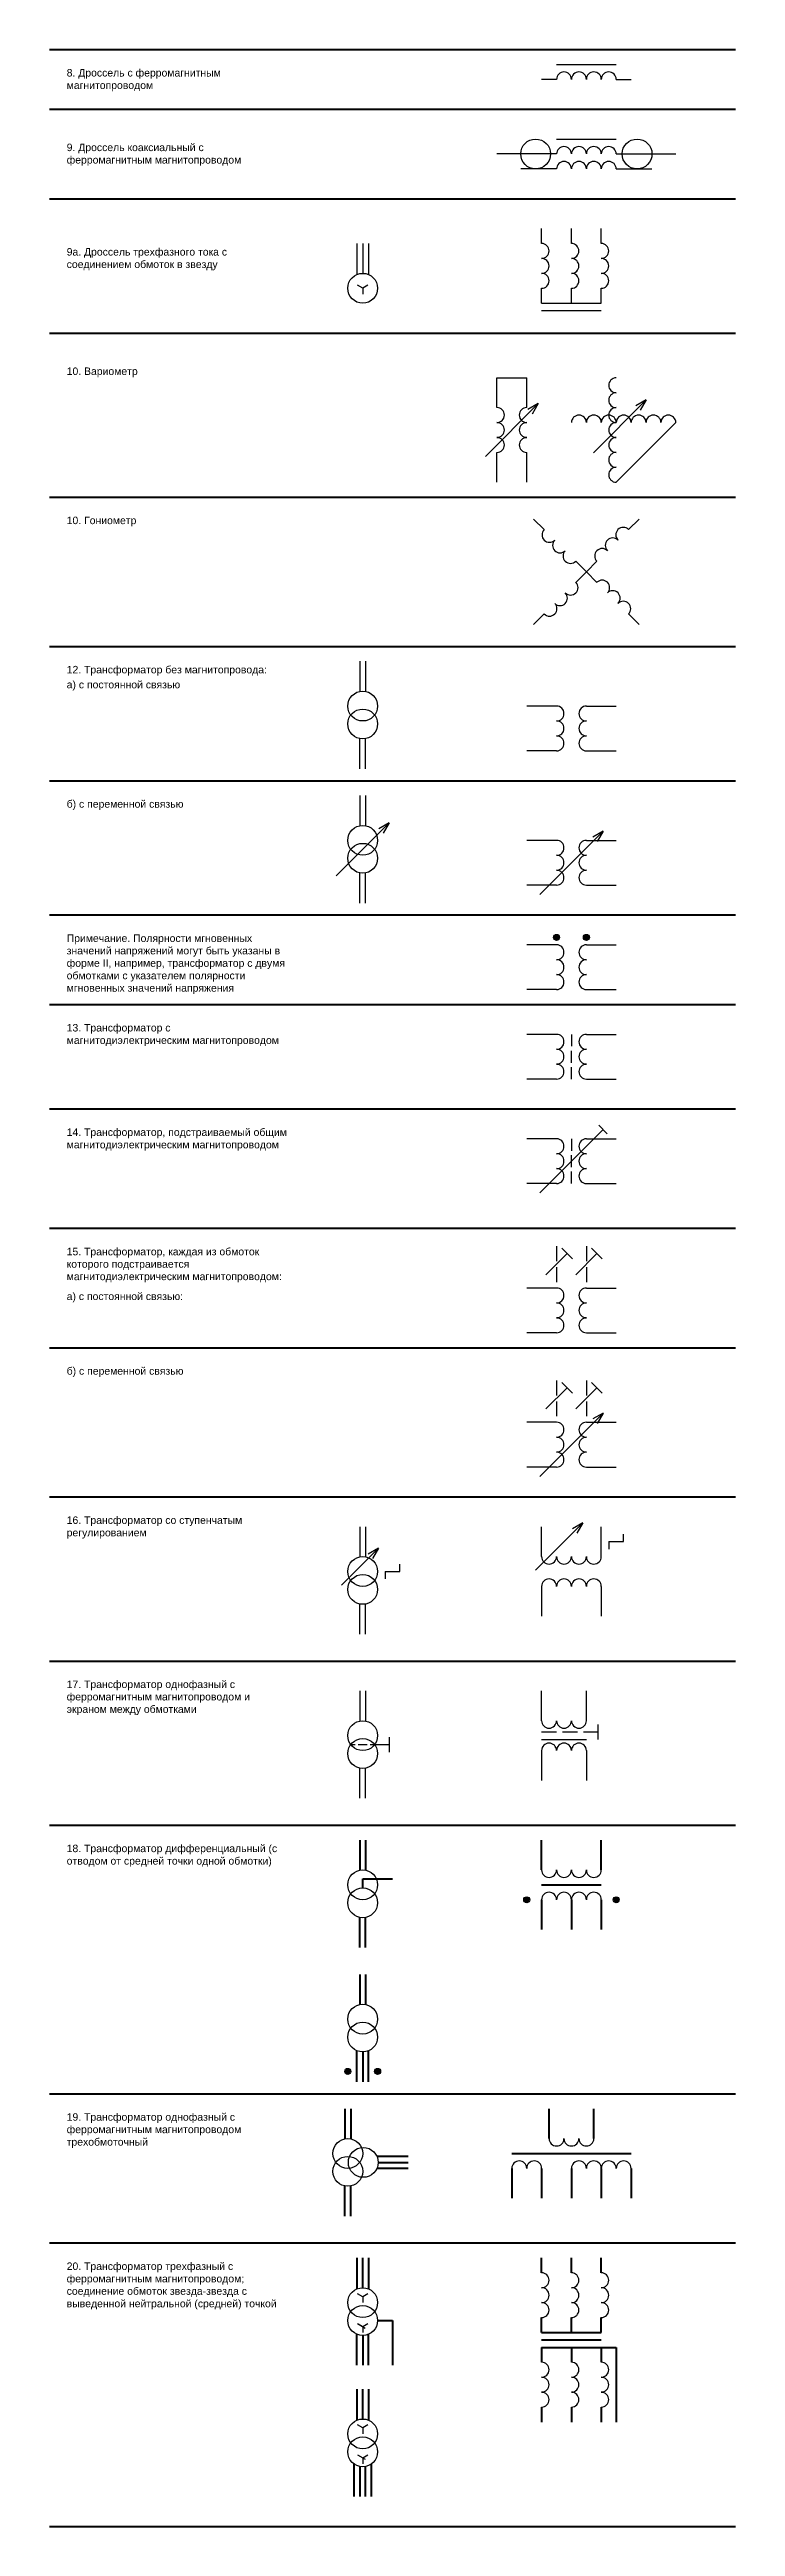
# Model space of a CAD drawing. Header units: millimetres. Extents: x 2750 to 14339, y 845 to 4295.
# Drawn here: x 12841 to 13071, y 1733 to 2563 of the extents above; entities that cross this region are included whole.
import ezdxf

# ---------------------------------------------------------------- set-up
doc = ezdxf.new("R2010")
doc.units = ezdxf.units.MM
doc.layers.add('Слой1', color=3, linetype='Continuous', lineweight=50)
doc.layers.add('толстые линии', color=1, linetype='Continuous', lineweight=211)
doc.styles.get("Standard").update_dxf_attribs({"font": 'arial.ttf'})

msp = doc.modelspace()

# ---------------------------------------------------------------- hatches: boundary and pattern name
h = msp.add_hatch(color=256)
h.dxf.hatch_style = 1
edge = h.paths.add_edge_path()
edge.add_arc((13011, 2265.5), 1, 0, 360)
h = msp.add_hatch(color=256)
h.dxf.hatch_style = 1
edge = h.paths.add_edge_path()
edge.add_arc((13021, 2265.5), 1, 0, 360)
h = msp.add_hatch(color=256)
h.dxf.hatch_style = 1
edge = h.paths.add_edge_path()
edge.add_arc((13001, 1943), 1, 0, 360)
h = msp.add_hatch(color=256)
h.dxf.hatch_style = 1
edge = h.paths.add_edge_path()
edge.add_arc((13031, 1943), 1, 0, 360)
h = msp.add_hatch(color=256)
h.dxf.hatch_style = 1
edge = h.paths.add_edge_path()
edge.add_arc((12941, 1885.5), 1, 0, 360)
h = msp.add_hatch(color=256)
h.dxf.hatch_style = 1
edge = h.paths.add_edge_path()
edge.add_arc((12951, 1885.5), 1, 0, 360)

# ---------------------------------------------------------------- linework, layer by layer
for p, q in [((13011, 2558), (13031, 2558)), ((13011, 2553), (13006, 2553)), ((13031, 2553), (13036, 2553)), ((13011, 2533), (13031, 2533)), ((13011, 2528), (12991, 2528)), ((13031, 2528), (13051, 2528)), ((13011, 2523), (12999, 2523)), ((13031, 2523), (13043, 2523)), ((13006, 2498), (13006, 2503)), ((13016, 2498), (13016, 2503)), ((13026, 2498), (13026, 2503)), ((12944, 2498), (12944, 2487.58)), ((12946, 2498), (12946, 2488)), ((12948, 2498), (12948, 2487.58)), ((12946, 2483), (12946, 2481)), ((13006, 2478), (13006, 2483)), ((13016, 2478), (13016, 2483)), ((13026, 2478), (13026, 2483)), ((13006, 2478), (13026, 2478)), ((13006, 2475.5), (13026, 2475.5)), ((12991, 2443), (12991, 2453)), ((12991, 2453), (13001, 2453)), ((13001, 2443), (13001, 2453)), ((12987.16, 2426.66), (13004.84, 2444.34)), ((13004.84, 2444.34), (13001.37, 2442.34)), ((13004.84, 2444.34), (13002.84, 2440.87)), ((13023.41, 2427.91), (13041.09, 2445.59)), ((13041.09, 2445.59), (13037.62, 2443.59)), ((13041.09, 2445.59), (13039.09, 2442.12)), ((13051, 2438), (13031, 2418)), ((12991, 2418), (12991, 2428)), ((13001, 2418), (13001, 2428)), ((13006.86, 2402.14), (13003.32, 2405.68)), ((13035.14, 2402.14), (13038.68, 2405.68)), ((13017.46, 2391.54), (13021, 2388)), ((13024.54, 2391.54), (13021, 2388)), ((13017.46, 2384.46), (13021, 2388)), ((13024.54, 2384.46), (13021, 2388)), ((13006.86, 2373.86), (13003.32, 2370.32)), ((13035.14, 2373.86), (13038.68, 2370.32)), ((12945, 2358), (12945, 2347.9)), ((12947, 2358), (12947, 2347.9)), ((13011, 2343), (13001, 2343)), ((13021, 2343), (13031, 2343)), ((12945, 2322), (12945, 2332.1)), ((12947, 2322), (12947, 2332.1)), ((13011, 2328), (13001, 2328)), ((13021, 2328), (13031, 2328)), ((12945, 2313), (12945, 2302.9)), ((12947, 2313), (12947, 2302.9)), ((12937.16, 2286.16), (12954.84, 2303.84)), ((12954.84, 2303.84), (12951.37, 2301.84)), ((12954.84, 2303.84), (12952.84, 2300.37)), ((13005.39, 2279.89), (13026.61, 2301.11)), ((13026.61, 2301.11), (13023.14, 2299.11)), ((13026.61, 2301.11), (13024.61, 2297.64)), ((13011, 2298), (13001, 2298)), ((13021, 2298), (13031, 2298)), ((12945, 2277), (12945, 2287.1)), ((12947, 2277), (12947, 2287.1)), ((13011, 2283), (13001, 2283)), ((13021, 2283), (13031, 2283)), ((13011, 2263), (13001, 2263)), ((13021, 2263), (13031, 2263)), ((13011, 2248), (13001, 2248)), ((13021, 2248), (13031, 2248)), ((13011, 2233), (13001, 2233)), ((13016, 2233), (13016, 2229)), ((13021, 2233), (13031, 2233)), ((13016, 2223.5), (13016, 2227.5)), ((13011, 2218), (13001, 2218)), ((13016, 2218), (13016, 2222)), ((13021, 2218), (13031, 2218)), ((13005.39, 2179.89), (13026.61, 2201.11)), ((13028.02, 2199.69), (13025.19, 2202.52)), ((13011, 2198), (13001, 2198)), ((13016, 2198), (13016, 2194)), ((13016, 2188.5), (13016, 2192.5)), ((13021, 2198), (13031, 2198)), ((13011, 2183), (13001, 2183)), ((13016, 2183), (13016, 2187)), ((13021, 2183), (13031, 2183)), ((13014.54, 2159.54), (13007.46, 2152.46)), ((13011, 2162), (13011, 2157)), ((13016.3, 2157.77), (13012.77, 2161.3)), ((13024.54, 2159.54), (13017.46, 2152.46)), ((13021, 2162), (13021, 2157)), ((13026.3, 2157.77), (13022.77, 2161.3)), ((13011, 2155), (13011, 2150)), ((13021, 2155), (13021, 2150)), ((13011, 2148), (13001, 2148)), ((13021, 2148), (13031, 2148)), ((13011, 2133), (13001, 2133)), ((13021, 2133), (13031, 2133)), ((13011, 2117), (13011, 2112)), ((13021, 2117), (13021, 2112)), ((13014.54, 2114.54), (13007.46, 2107.46)), ((13011, 2110), (13011, 2105)), ((13016.3, 2112.77), (13012.77, 2116.3)), ((13024.54, 2114.54), (13017.46, 2107.46)), ((13021, 2110), (13021, 2105)), ((13026.3, 2112.77), (13022.77, 2116.3)), ((13011, 2103), (13001, 2103)), ((13005.39, 2084.89), (13026.61, 2106.11)), ((13021, 2103), (13031, 2103)), ((13026.61, 2106.11), (13023.14, 2104.11)), ((13026.61, 2106.11), (13024.61, 2102.64)), ((13011, 2088), (13001, 2088)), ((13021, 2088), (13031, 2088)), ((12945, 2068), (12945, 2057.9)), ((12947, 2068), (12947, 2057.9)), ((13019.84, 2069.34), (13003.93, 2053.43)), ((13006, 2058), (13006, 2068)), ((13019.84, 2069.34), (13016.37, 2067.34)), ((13019.84, 2069.34), (13017.84, 2065.87)), ((13026, 2058), (13026, 2068)), ((12951.3, 2060.8), (12938.93, 2048.43)), ((12951.3, 2060.8), (12947.84, 2058.8)), ((12951.3, 2060.8), (12949.3, 2057.34)), ((13028.5, 2063), (13033.5, 2063)), ((13028.5, 2063), (13028.5, 2060.5)), ((13033.5, 2063), (13033.5, 2065.5)), ((12953.5, 2053), (12958.5, 2053)), ((12953.5, 2053), (12953.5, 2050.5)), ((12958.5, 2053), (12958.5, 2055.5)), ((12945, 2032), (12945, 2042.1)), ((12947, 2032), (12947, 2042.1)), ((13006, 2048), (13006, 2038)), ((13026, 2048), (13026, 2038)), ((12945, 2013), (12945, 2002.9)), ((12947, 2013), (12947, 2002.9)), ((13006, 2003), (13006, 2013)), ((13021, 2003), (13021, 2013)), ((13025, 1996.75), (13025, 2001.75)), ((12942, 1995), (12943.5, 1995)), ((12944.5, 1995), (12947.5, 1995)), ((12948.5, 1995), (12950, 1995)), ((12950, 1995), (12955, 1995)), ((12955, 1992.5), (12955, 1997.5)), ((13006, 1999.25), (13011, 1999.25)), ((13006, 1996.75), (13021, 1996.75)), ((13006, 1993), (13006, 1983)), ((13013, 1999.25), (13018, 1999.25)), ((13020, 1999.25), (13025, 1999.25)), ((13021, 1993), (13021, 1983)), ((12945, 1977), (12945, 1987.1)), ((12947, 1977), (12947, 1987.1)), ((12946, 1810), (12946, 1808)), ((12944.27, 1801), (12946.87, 1799.5)), ((12946, 1800), (12946, 1798)), ((12946, 1766), (12946, 1764)), ((12944.27, 1757), (12946.87, 1755.5)), ((12946, 1756), (12946, 1754))]:
    msp.add_line(p, q)
for points in [[(12947.73, 2484), (12946, 2483), (12944.27, 2484)], [(12947.73, 1811), (12946, 1810), (12944.27, 1811)], [(12944.27, 1801), (12946, 1800), (12947.73, 1801)], [(12947.73, 1767), (12946, 1766), (12944.27, 1767)], [(12944.27, 1757), (12946, 1756), (12947.73, 1757)]]:
    msp.add_lwpolyline(points)
for centre, radius in [((13004, 2528), 5), ((13038, 2528), 5), ((12946, 2483), 5), ((12946, 2343), 5), ((12946, 2337), 5), ((12946, 2298), 5), ((12946, 2292), 5), ((13011, 2265.5), 1), ((13021, 2265.5), 1), ((12946, 2053), 5), ((12946, 2047), 5), ((12946, 1998), 5), ((12946, 1992), 5), ((12946, 1948), 5), ((12946, 1942), 5), ((13001, 1943), 1), ((13031, 1943), 1), ((12946, 1903), 5), ((12946, 1897), 5), ((12941, 1885.5), 1), ((12951, 1885.5), 1), ((12941, 1858), 5), ((12946.2, 1855), 5), ((12941, 1852), 5), ((12946, 1808), 5), ((12946, 1802), 5), ((12946, 1764), 5), ((12946, 1758), 5)]:
    msp.add_circle(centre, radius)
for centre, start, end in [((13013.5, 2553), 0, 180), ((13018.5, 2553), 0, 180), ((13023.5, 2553), 0, 180), ((13028.5, 2553), 0, 180), ((13013.5, 2528), 0, 180), ((13013.5, 2523), 0, 180), ((13018.5, 2528), 0, 180), ((13018.5, 2523), 0, 180), ((13023.5, 2528), 0, 180), ((13023.5, 2523), 0, 180), ((13028.5, 2528), 0, 180), ((13028.5, 2523), 0, 180), ((13006, 2495.5), 270, 90), ((13006, 2490.5), 270, 90), ((13016, 2495.5), 270, 90), ((13016, 2490.5), 270, 90), ((13026, 2495.5), 270, 90), ((13026, 2490.5), 270, 90), ((13006, 2485.5), 270, 90), ((13016, 2485.5), 270, 90), ((13026, 2485.5), 270, 90), ((13031, 2450.5), 90, 270), ((12991, 2440.5), 270, 90), ((13001, 2440.5), 90, 270), ((13018.5, 2438), 0, 180), ((13023.5, 2438), 0, 180), ((13028.5, 2438), 0, 180), ((13031, 2445.5), 90, 270), ((13031, 2440.5), 90, 270), ((13033.5, 2438), 0, 180), ((13038.5, 2438), 0, 180), ((13043.5, 2438), 0, 180), ((13048.5, 2438), 0, 180), ((12991, 2435.5), 270, 90), ((12991, 2430.5), 270, 90), ((13001, 2435.5), 90, 270), ((13001, 2430.5), 90, 270), ((13031, 2435.5), 90, 270), ((13031, 2430.5), 90, 270), ((13031, 2425.5), 90, 270), ((13031, 2420.5), 90, 270), ((13008.63, 2400.37), 135, 315), ((13029.84, 2396.84), 45, 225), ((13033.37, 2400.37), 45, 225), ((13012.16, 2396.84), 135, 315), ((13015.7, 2393.3), 135, 315), ((13026.3, 2393.3), 45, 225), ((13015.7, 2382.7), 225, 45), ((13026.3, 2382.7), 315, 135), ((13008.63, 2375.63), 225, 45), ((13012.16, 2379.16), 225, 45), ((13029.84, 2379.16), 315, 135), ((13033.37, 2375.63), 315, 135), ((13011, 2340.5), 270, 90), ((13021, 2340.5), 90, 270), ((13011, 2335.5), 270, 90), ((13011, 2330.5), 270, 90), ((13021, 2335.5), 90, 270), ((13021, 2330.5), 90, 270), ((13011, 2295.5), 270, 90), ((13011, 2290.5), 270, 90), ((13021, 2295.5), 90, 270), ((13021, 2290.5), 90, 270), ((13011, 2285.5), 270, 90), ((13021, 2285.5), 90, 270), ((13011, 2260.5), 270, 90), ((13011, 2255.5), 270, 90), ((13021, 2260.5), 90, 270), ((13021, 2255.5), 90, 270), ((13011, 2250.5), 270, 90), ((13021, 2250.5), 90, 270), ((13011, 2230.5), 270, 90), ((13021, 2230.5), 90, 270), ((13011, 2225.5), 270, 90), ((13021, 2225.5), 90, 270), ((13011, 2220.5), 270, 90), ((13021, 2220.5), 90, 270), ((13011, 2195.5), 270, 90), ((13011, 2190.5), 270, 90), ((13021, 2195.5), 90, 270), ((13021, 2190.5), 90, 270), ((13011, 2185.5), 270, 90), ((13021, 2185.5), 90, 270), ((13011, 2145.5), 270, 90), ((13011, 2140.5), 270, 90), ((13021, 2145.5), 90, 270), ((13021, 2140.5), 90, 270), ((13011, 2135.5), 270, 90), ((13021, 2135.5), 90, 270), ((13011, 2100.5), 270, 90), ((13021, 2100.5), 90, 270), ((13011, 2095.5), 270, 90), ((13011, 2090.5), 270, 90), ((13021, 2095.5), 90, 270), ((13021, 2090.5), 90, 270), ((13008.5, 2058), 180, 0), ((13008.5, 2048), 0, 180), ((13013.5, 2058), 180, 0), ((13013.5, 2048), 0, 180), ((13018.5, 2058), 180, 0), ((13018.5, 2048), 0, 180), ((13023.5, 2058), 180, 0), ((13023.5, 2048), 0, 180), ((13008.5, 2003), 180, 0), ((13013.5, 2003), 180, 0), ((13018.5, 2003), 180, 0), ((13008.5, 1993), 0, 180), ((13013.5, 1993), 0, 180), ((13018.5, 1993), 0, 180), ((13008.5, 1953), 180, 0), ((13013.5, 1953), 180, 0), ((13018.5, 1953), 180, 0), ((13023.5, 1953), 180, 0), ((13008.5, 1943), 0, 180), ((13013.5, 1943), 0, 180), ((13018.5, 1943), 0, 180), ((13023.5, 1943), 0, 180), ((13011, 1863), 180, 0), ((13016, 1863), 180, 0), ((13021, 1863), 180, 0), ((12998.5, 1853), 0, 180), ((13003.5, 1853), 0, 180), ((13018.5, 1853), 0, 180), ((13023.5, 1853), 0, 180), ((13028.5, 1853), 0, 180), ((13033.5, 1853), 0, 180), ((13006, 1815.5), 270, 90), ((13016, 1815.5), 270, 90), ((13026, 1815.5), 270, 90), ((13006, 1810.5), 270, 90), ((13016, 1810.5), 270, 90), ((13026, 1810.5), 270, 90), ((13006, 1805.5), 270, 90), ((13016, 1805.5), 270, 90), ((13026, 1805.5), 270, 90), ((13006, 1785.5), 270, 90), ((13016, 1785.5), 270, 90), ((13026, 1785.5), 270, 90), ((13006, 1780.5), 270, 90), ((13006, 1775.5), 270, 90), ((13016, 1780.5), 270, 90), ((13016, 1775.5), 270, 90), ((13026, 1780.5), 270, 90), ((13026, 1775.5), 270, 90)]:
    msp.add_arc(centre, 2.5, start, end)
at = {"layer": 'Слой1'}
for p, q in [((12841, 2563), (13071, 2563)), ((12841, 2543), (13071, 2543)), ((12841, 2513), (13071, 2513)), ((12841, 2468), (13071, 2468)), ((12841, 2413), (13071, 2413)), ((12841, 2363), (13071, 2363)), ((12841, 2318), (13071, 2318)), ((12841, 2273), (13071, 2273)), ((12841, 2243), (13071, 2243)), ((12841, 2208), (13071, 2208)), ((12841, 2168), (13071, 2168)), ((12841, 2128), (13071, 2128)), ((12841, 2078), (13071, 2078)), ((12841, 2023), (13071, 2023)), ((12841, 1968), (13071, 1968)), ((12841, 1878), (13071, 1878)), ((12841, 1828), (13071, 1828)), ((12841, 1733), (13071, 1733))]:
    msp.add_line(p, q, dxfattribs=at)
at = {"layer": 'толстые линии', "lineweight": 211}
for p, q in [((12945, 1963), (12945, 1952.9)), ((12945, 1918), (12945, 1907.9)), ((12940, 1873), (12940, 1862.9))]:
    msp.add_line(p, q, dxfattribs=at)
at = {"layer": 'толстые линии'}
for p, q in [((12947, 1963), (12947, 1952.9)), ((13006, 1953), (13006, 1963)), ((13026, 1953), (13026, 1963)), ((12946, 1947), (12946, 1950)), ((12946, 1950), (12956, 1950)), ((13006, 1948), (13026, 1948)), ((13006, 1943), (13006, 1933)), ((13016, 1943), (13016, 1933)), ((13026, 1943), (13026, 1933)), ((12945, 1927), (12945, 1937.1)), ((12947, 1927), (12947, 1937.1)), ((12947, 1918), (12947, 1907.9)), ((12944, 1882), (12944, 1892.42)), ((12948, 1882), (12948, 1892.42)), ((12946, 1892), (12946, 1882)), ((12942, 1873), (12942, 1862.9)), ((13008.5, 1863), (13008.5, 1873)), ((13023.5, 1863), (13023.5, 1873)), ((12961.2, 1857), (12950.78, 1857)), ((12961.2, 1853), (12950.78, 1853)), ((12951.2, 1855), (12961.2, 1855)), ((12996, 1858), (13036, 1858)), ((12996, 1853), (12996, 1843)), ((13006, 1853), (13006, 1843)), ((13016, 1853), (13016, 1843)), ((13026, 1853), (13026, 1843)), ((13036, 1853), (13036, 1843)), ((12940, 1837), (12940, 1847.1)), ((12942, 1837), (12942, 1847.1)), ((12944, 1823), (12944, 1812.58)), ((12946, 1813), (12946, 1823)), ((12948, 1823), (12948, 1812.58)), ((13006, 1818), (13006, 1823)), ((13016, 1818), (13016, 1823)), ((13026, 1818), (13026, 1823)), ((12951, 1802), (12956, 1802)), ((12956, 1802), (12956, 1787)), ((13006, 1798), (13006, 1803)), ((13016, 1798), (13016, 1803)), ((13026, 1798), (13026, 1803)), ((12944, 1787), (12944, 1797.42)), ((12946, 1797), (12946, 1787)), ((12948, 1787), (12948, 1797.42)), ((13006, 1798), (13026, 1798)), ((13006, 1795.5), (13026, 1795.5)), ((13006, 1793), (13006, 1788)), ((13006, 1793), (13026, 1793)), ((13016, 1793), (13016, 1788)), ((13026, 1793), (13026, 1788)), ((13026, 1793), (13031, 1793)), ((13031, 1793), (13031, 1768)), ((12944, 1779), (12944, 1768.58)), ((12946, 1769), (12946, 1779)), ((12948, 1779), (12948, 1768.58)), ((13006, 1773), (13006, 1768)), ((13016, 1773), (13016, 1768)), ((13026, 1773), (13026, 1768)), ((12943, 1754), (12943, 1743)), ((12945, 1753.1), (12945, 1743)), ((12947, 1743), (12947, 1753.1)), ((12949, 1743), (12949, 1754))]:
    msp.add_line(p, q, dxfattribs=at)

# ---------------------------------------------------------------- texts
at = {"layer": 'Слой1', "char_height": 2.5, "attachment_point": 1}
for s, width, heights, insert in [('8. Дроссель с ферромагнитным магнитопроводом', 75.0383, [13.76], (12846.76, 2556.46)), ('9. Дроссель коаксиальный с ферромагнитным магнитопроводом', 75.0383, [13.76], (12846.76, 2531.46)), ('9а. Дроссель трехфазного тока с соединением обмоток в звезду', 75.0383, [13.76], (12846.76, 2496.46)), ('10. Вариометр', 75.0383, [13.76], (12846.76, 2456.46)), ('10. Гониометр', 75.0383, [13.76], (12846.76, 2406.46)), ('а) с постоянной связью', 75.0383, [13.76], (12846.76, 2351.46)), ('12. Трансформатор без магнитопровода:', 75.0383, [13.76], (12846.76, 2356.46)), ('б) с переменной связью', 75.0383, [13.76], (12846.76, 2311.46)), ('Примечание. Полярности мгновенных значений напряжений могут быть указаны в форме II, например, трансформатор с двумя обмотками с указателем полярности мгновенных значений напряжения', 75.0383, [21.94], (12846.76, 2266.46)), ('13. Трансформатор с магнитодиэлектрическим магнитопроводом', 75.0383, [21.94], (12846.76, 2236.46)), ('14. Трансформатор, подстраиваемый общим магнитодиэлектрическим магнитопроводом', 75.3734, [21.94], (12846.76, 2201.46)), ('15. Трансформатор, каждая из обмоток которого подстраивается магнитодиэлектрическим магнитопроводом:', 75.3734, [21.94], (12846.76, 2161.46)), ('а) с постоянной связью:', 75.3734, [21.94], (12846.76, 2146.46)), ('б) с переменной связью', 75.3734, [21.94], (12846.76, 2121.46)), ('16. Трансформатор со ступенчатым регулированием', 75.3734, [21.94], (12846.76, 2071.46)), ('17. Трансформатор однофазный с ферромагнитным магнитопроводом и экраном между обмотками', 75.3734, [21.94], (12846.76, 2016.46)), ('18. Трансформатор дифференциальный (с отводом от средней точки одной обмотки)', 73.0489, [21.94], (12846.76, 1961.46)), ('19. Трансформатор однофазный с ферромагнитным магнитопроводом трехобмоточный', 73.0489, [21.94], (12846.76, 1871.46)), ('20. Трансформатор трехфазный с ферромагнитным магнитопроводом; соединение обмоток звезда-звезда с выведенной нейтральной (средней) точкой', 73.0489, [21.94], (12846.76, 1821.46))]:
    msp.add_mtext_dynamic_manual_height_columns(s, width=width, gutter_width=12.5, heights=heights, dxfattribs=dict(at, insert=insert))

doc.saveas('drawing.dxf')
